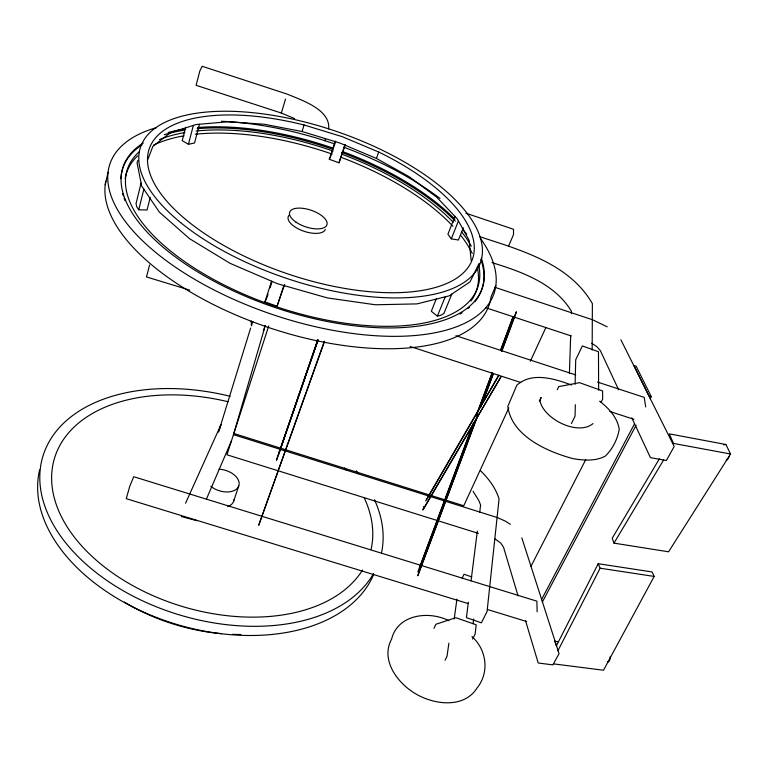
<?xml version="1.0" encoding="UTF-8"?>
<svg xmlns="http://www.w3.org/2000/svg" width="769" height="769" viewBox="0 0 769 769"><rect width="100%" height="100%" fill="white"/><g stroke="black" fill="none" stroke-linecap="round" stroke-linejoin="round"><path stroke-width="1.15" d="M592.168 350.01L592.38 303.62C569.396 263.594 520.565 250.04 479.683 236.669M575.087 384.308L575.721 359.719L582.373 345.935L598.474 351.741L598.628 390.152M575.337 404.705L575.049 416.192L571.415 423.527M569.406 373.523L570.685 335.284M571.405 313.781L571.492 311.387C554.737 283.377 521.574 271.765 492.006 262.623M473.108 623.659L473.656 618.987M468.359 602.214L466.418 617.622L481.384 622.832L487.065 611.509L499.052 498.985C495.697 487.94 488.546 478.52 480.365 470.57M471.051 580.874L477.328 531.091M479.712 512.125L480.606 505.012L478.76 500.427L473.06 491.314M454.191 618.978L456.93 599.109M448.885 643.153L447.058 656.178L445.059 660.263M105.218 184.762L108.083 172.246M141.083 183.051L136.065 203.525L136.632 206.573L138.756 209.793L147.071 209.995L150.215 197.489M138.756 209.793L143.841 189.241M149.59 264.969L146.485 276.936L189.732 290.124M185.665 127.327L182.215 140.66L188.424 144.284L194.519 143.044L199.498 124.242M188.424 144.284L193.375 125.395M328.632 128.952C330.814 109.486 301.227 100.047 287.106 94.087L202.17 66.278L199.815 71.046L196.114 85.311L281.339 113.043L294.633 118.599M422.854 509.76L500.927 376.887L423.085 509.847L423.796 506.377M265.19 325.921L233.824 433.466L463.765 505.762L508.838 407.935M281.339 113.043L285.53 99.066M219.021 430.602L250.607 328.123M147.908 159.27L152.916 146.283L170.305 132.749L196.037 124.54L227.999 121.771L264.027 124.222L302.054 131.518L304.082 124.991L342.272 136.68L378.684 152.022A170.766 73.776 18.8 0 1 425.507 289.826A170.766 73.776 18.8 0 1 161.048 194.019A170.766 73.776 18.8 0 1 304.082 124.991M252.79 321.586L251.434 325.873L251.213 320.933M218.598 432.12L220.953 424.68L185.569 503.214M284.684 284.472L277.061 306.216L264.94 301.919L271.563 281.175M266.978 297.565L268.016 294.296M270.102 287.779L271.841 282.338M263.421 330.824L265.151 325.46M324.787 140.862L325.479 138.699M268.746 325.883L226.942 454.777L478.395 533.378M277.061 306.216L283.799 285.52M345.368 144.582L338.985 162.788L329.315 159.298L335.111 141.602M330.632 156.501L335.688 141.073M338.985 162.788L344.858 145.12M233.507 501.571L238.726 486.075M276.446 460.025L317.732 339.773M278.868 453.383L317.76 340.167M276.686 460.112L318.01 339.879M318.039 340.263L278.484 454.517M471.166 260.556L469.128 240.293L457.171 218.713L436.667 197.143L409.195 176.726L376.445 158.443L378.684 152.022M324.316 341.273L258.711 525.275L324.576 341.369M417.846 571.886L473.608 422.383M476.117 415.635L492.054 372.927M500.436 350.443L513.01 316.722M419.768 567.474L472.176 426.968M476.79 414.606L492.304 373.013M500.686 350.529L513.269 316.809M477.645 415.231L417.74 575.808L478.318 414.203M480.577 407.368L493.15 373.686M501.532 351.222L516.191 311.916M482.509 402.966L493.4 373.772M501.782 351.318L516.451 312.012M454.95 216.387L447.914 234.228L451.307 238.842L458.411 240.024L463.332 227.759M451.307 238.842L458.411 220.953M137.901 160.481L137.045 162.624L141.679 186.06L159.346 212.09L189.482 238.64L230.027 263.315L277.513 283.732L327.527 297.959L375.407 304.774L416.971 303.899L449.125 295.882L470.022 281.877L479.087 263.402M436.484 298.42L431.332 311.272L437.378 316.146L441.291 315.107L443.992 313.243L451.826 294.066M437.378 316.146L445.193 296.863M508.52 246.272L513.509 234.555L513.5 229.268L465.899 213.205M495.851 285.597L491.026 296.892A201.545 91.876 18.6 0 1 282.598 331.977A201.545 91.876 18.6 0 1 105.786 181.253M206.486 498.946L231.286 441.204M530.37 361.199L545.903 327.507M539.386 401.13L541.107 397.438L540.021 400.812C543.529 418.922 577.971 436.283 593.024 423.565M264.94 301.919L266.574 298.43M329.315 159.298L330.189 157.434M433.956 628.321L435.888 624.265L455.786 617.69L476.194 624.793L475.127 634.069L472.608 639.087M462.159 578.182L464.043 574.241L471.762 576.942M557.265 389.71L558.765 386.605L579.528 382.674L602.588 390.95L602.665 399.101L601.118 402.168M553.738 663.897L603.511 670.232L654.169 576.423L652.045 571.944L598.205 563.706L556.391 645.835L554.728 641.211L558.275 641.682M557.861 650.882L600.128 568.214L598.205 563.706M530.985 566.292L585.776 459.574M541.443 599.724L634.55 423.777M542.289 602.127L636.098 425.238M650.141 398.755L651.266 396.631L636.078 366.092L634.002 365.669L649.132 396.218L651.266 396.631M425.651 500.83L498.677 375.253M426.487 499.879L498.956 375.349M659.408 458.766L612.23 538.204L613.979 543.135L668.578 551.796L730.55 454.018L725.907 444.501L669.28 433.86L673.5 443.415L730.55 454.018M613.979 543.135L663.676 459.862M723.754 444.857L725.907 444.501M600.128 568.214L654.169 576.423M181.407 516.605L197.124 520.728M302.054 131.518L340.138 143.13L376.445 158.443M468.138 603.569L126.279 498.677L129.711 486.383L133.71 476.713L536.887 601.166L537.127 611.816M487.642 609.557L526.65 621.525M233.44 434.639L497.524 517.633L505.483 521.199L510.356 524.314M410.165 346.483L520.844 382.51M609.836 411.473L633.8 419.278M455.902 335.697L575.731 374.936M597.417 382.039L644.201 397.362L645.71 406.916M485.662 307.687L571.213 335.957M494.755 287.27L592.793 319.846L607.183 326.854M571.607 385.048C554.805 378.8 531.812 371.59 516.835 385.221L507.809 406.436C511.741 436.148 547.691 451.932 573.338 458.709C584.046 460.439 595.619 461.419 605.482 455.988C612.624 448.827 617.642 439.157 619.228 429.16C617.334 417.432 608.74 408.204 599.647 401.197M448.885 620.718C429.073 610.576 397.736 614.162 391.594 639.126C380.069 660.321 397.967 683.756 416.183 694.119C434.591 704.808 464.149 708.614 477.107 687.919C489.747 672.385 486.556 649.507 471.916 636.53M494.88 538.809L500.792 543.087L503.541 547.249L518.037 595.792M591.746 343.224L597.013 346.781L600.397 350.712L618.641 389.816M620.891 339.802L674.192 446.472L666.377 460.525L650.449 457.632L631.772 417.807M521.824 537.848L559.082 653.669L552.853 664.868L538.233 663.013L525.573 620.862M729.041 456.517A4.739 2.576 -79.9 0 1 726.157 460.189M610.192 656.582A4.326 2.019 -85.3 0 1 609.384 660.754A4.326 2.019 -85.3 0 1 607.356 661.84M362.487 570.069A164.777 104.815 16.9 0 1 168.901 602.031A164.777 104.815 16.9 0 1 54.378 458.641A164.777 104.815 16.9 0 1 228.047 401.735M344.425 467.985A164.777 104.815 16.9 0 1 346.021 469.84M364.083 497.514A164.777 104.815 16.9 0 1 371.139 549.076M373.561 573.491A176.149 112.139 16.9 0 1 167.277 610.932A176.149 112.139 16.9 0 1 42.699 456.949A176.149 112.139 16.9 0 1 230.219 396.323M356.307 470.839A176.149 112.139 16.9 0 1 358.565 473.675M374.493 499.706A176.149 112.139 16.9 0 1 381.539 552.671M373.599 574.645A175.303 112.659 16.8 0 1 173.169 623.323A175.303 112.659 16.8 0 1 39.604 469.917M233.939 499.744A17.024 10.776 17 0 1 227.778 506.579M240.822 634.473A152.464 99.48 16.7 0 1 232.488 634.348M221.616 633.685A152.464 99.48 16.7 0 1 124.357 602.079M219.021 469.205A17.168 10.679 17.1 0 1 238.515 486.556A17.168 10.679 17.1 0 1 210.793 486.306M469.513 307.235A189.434 84.898 18.6 0 1 467.802 308.686M462.092 312.81A189.434 84.898 18.6 0 1 459.997 314.098M125.011 200.671A189.434 84.898 18.6 0 1 124.097 198.248M123.29 195.845A189.434 84.898 18.6 0 1 122.607 193.461M120.916 178.687A189.434 84.898 18.6 0 1 141.977 144.87M164.422 134.671A189.434 84.898 18.6 0 1 184.3 130.201M197.152 128.683A189.434 84.898 18.6 0 1 332.669 149.224M341.523 152.397A189.434 84.898 18.6 0 1 455.325 221.155M463.207 229.854A189.434 84.898 18.6 0 1 466.687 234.189M480.865 259.393A189.434 84.898 18.6 0 1 474.838 301.727M478.895 265.786A184.858 82.821 18.6 0 1 276.6 306.783A184.858 82.821 18.6 0 1 139.343 151.656M159.452 139.554A184.858 82.821 18.6 0 1 184.906 132.566M196.114 131.038A184.858 82.821 18.6 0 1 333.121 151.051M342.013 154.271A184.858 82.821 18.6 0 1 453.287 222.376M461.756 232.075A184.858 82.821 18.6 0 1 471.301 246.138M125.164 178.744A184.57 83.11 18.6 0 1 137.689 155.799M153.569 145.11A184.57 83.11 18.6 0 1 184.07 135.796M195.268 134.248A184.57 83.11 18.6 0 1 332.121 154.079M341.003 157.289A184.57 83.11 18.6 0 1 452.922 226.288M460.535 235.131A184.57 83.11 18.6 0 1 472.233 253.386M477.597 268.9A184.57 83.11 18.6 0 1 470.916 301.054M325.335 229.479A19.629 8.776 18.7 0 1 301.669 230.412A19.629 8.776 18.7 0 1 289.336 214.964M480.231 238.044A202.67 90.761 18.6 0 1 404.321 336.168A202.67 90.761 18.6 0 1 153.598 250.684A202.67 90.761 18.6 0 1 156.395 127.635M221.501 121.291A202.67 90.761 18.6 0 1 334.823 143.995M343.733 147.196A202.67 90.761 18.6 0 1 440.022 198.44M481.336 258.278A189.539 84.792 18.6 0 1 274.341 307.292A189.539 84.792 18.6 0 1 143.313 142.986M168.18 132.489A189.539 84.792 18.6 0 1 185.733 128.865M197.45 127.529A189.539 84.792 18.6 0 1 333.035 148.129M342.993 151.714A189.539 84.792 18.6 0 1 454.912 219.194M296.142 222.251A19.667 8.738 18.7 0 0 326.835 225.029A19.667 8.738 18.7 0 0 301.871 208.226A19.667 8.738 18.7 0 0 296.142 222.251M180.677 222.635A179.513 77.602 18.7 0 0 472.868 274.994A179.513 77.602 18.7 0 0 277.984 116.215A179.513 77.602 18.7 0 0 180.677 222.635"/></g></svg>
